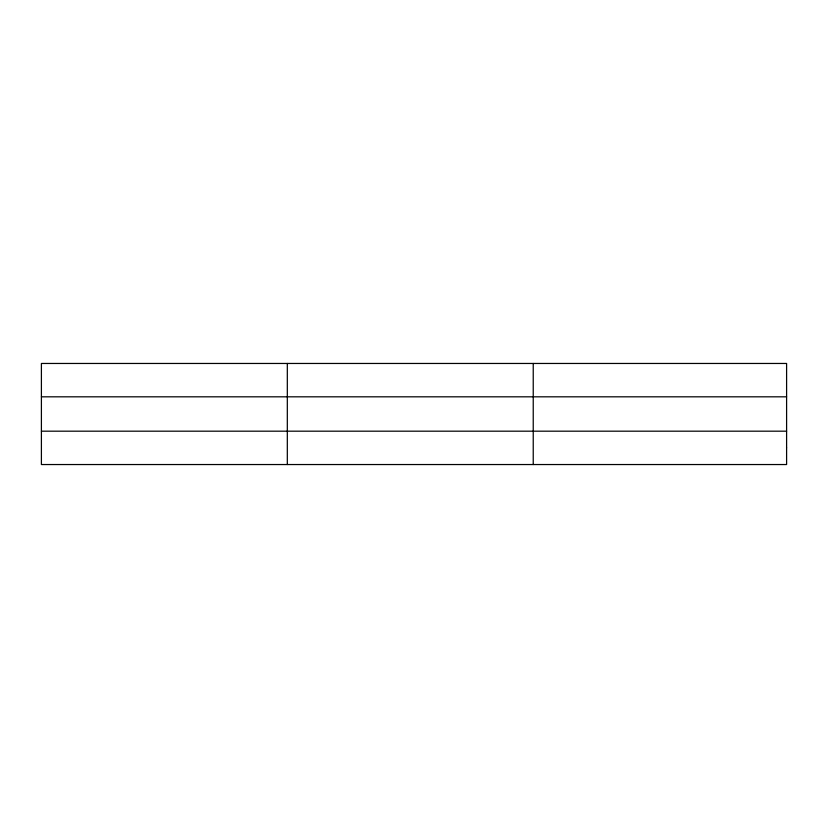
<?xml version="1.0" encoding="UTF-8"?>
<svg xmlns="http://www.w3.org/2000/svg" width="828" height="828" viewBox="0 0 828 828"><rect width="100%" height="100%" fill="white"/><g stroke="black" fill="none" stroke-linecap="round" stroke-linejoin="round"><path stroke-width="1.24" d="M287.316 363.461L287.316 464.539M533.232 363.461L533.232 464.539M41.4 396.819L786.6 396.819M41.4 431.181L786.6 431.181M786.6 447.865L786.6 464.539L41.4 464.539L41.4 363.461L786.6 363.461L786.6 447.865"/></g></svg>
